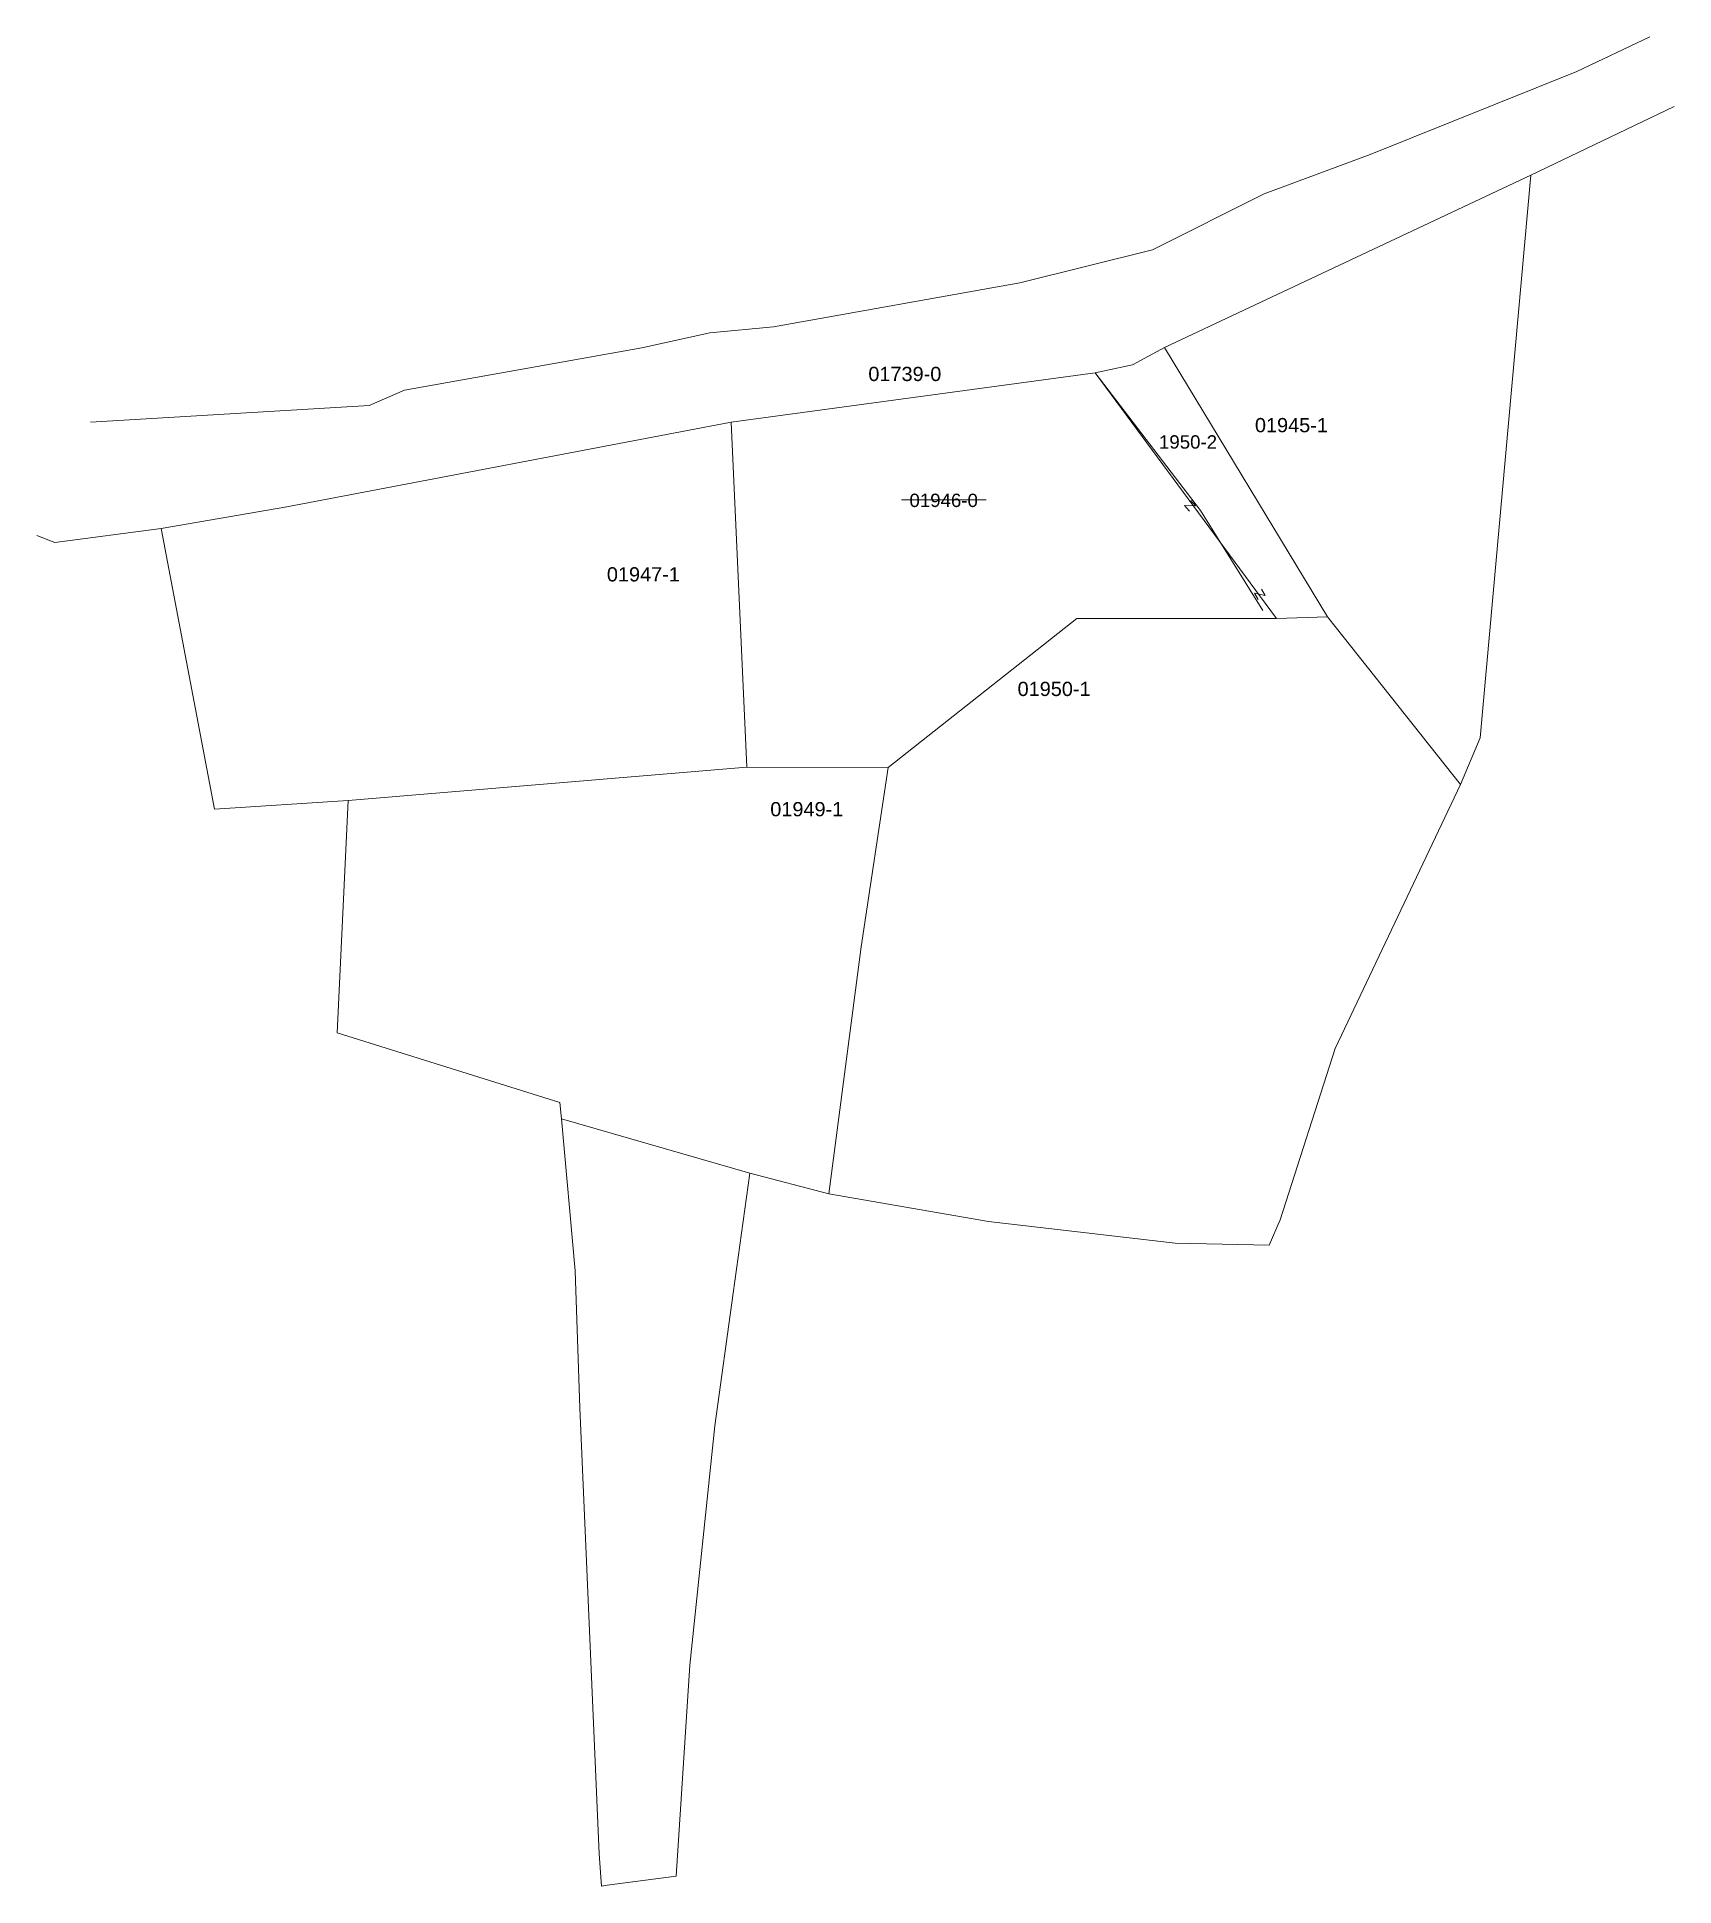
# Model space of a CAD drawing. Header units: metres. Extents: x 7518925 to 7519109, y 4698160 to 4698368.
import ezdxf
from ezdxf.enums import TextEntityAlignment as Align

# ---------------------------------------------------------------- set-up
doc = ezdxf.new("R2010")
doc.units = ezdxf.units.M
doc.layers.get('0').update_dxf_attribs({"lineweight": 0})
for name, color, linetype, lineweight in [('Nr Parceles Baze', 7, 'Continuous', 0), ('Nr-Kojshi', 254, 'Continuous', 0), ('Parc-Baz', 7, 'Continuous', 0), ('Parc-Kojshi', 254, 'Continuous', 0), ('ParcReNet_12', 1, 'Continuous', 0), ('perkatesia', 1, 'Continuous', 0), ('rregullimi halili', 1, 'Continuous', 0)]:
    doc.layers.add(name, color=color, linetype=linetype, lineweight=lineweight)
doc.styles.get("Standard").update_dxf_attribs({"font": 'arial.ttf'})

# ---------------------------------------------------------------- blocks, each defined once
blk = doc.blocks.new('ACMAP_ANN_TEMPLATE_PIN-SUN')
blk.add_attdef('PIN', text='', height=2.5).set_placement((366708.21, 310584.18), align=Align.MIDDLE)

msp = doc.modelspace()

# ---------------------------------------------------------------- linework, layer by layer
at = {"layer": 'Parc-Baz', "flags": 128}
msp.add_lwpolyline([(7519069.81, 4698303.05), (7519051.47, 4698333.3), (7519047.9, 4698331.36), (7519043.68, 4698330.46), (7519064.07, 4698302.84), (7519069.81, 4698303.05)], close=True, dxfattribs=at)
msp.add_lwpolyline([(7519002.81, 4698324.89), (7519043.68, 4698330.46), (7519064.07, 4698302.84), (7519041.63, 4698302.84), (7519020.44, 4698286.12), (7519004.54, 4698286.16), (7519002.81, 4698324.89)], dxfattribs=at)
at = {"layer": 'Parc-Kojshi', "flags": 128}
for points in [[(7518930.81, 4698324.91), (7518962.13, 4698326.79), (7518966.09, 4698328.49), (7518992.76, 4698333.24), (7519000.4, 4698334.94), (7519007.54, 4698335.62), (7519035.22, 4698340.55), (7519050.13, 4698344.27), (7519062.7, 4698350.56), (7519074.59, 4698354.98), (7519097.81, 4698364.29), (7519106.04, 4698368.17)], [(7519108.74, 4698360.37), (7519092.67, 4698352.64), (7519051.47, 4698333.3), (7519047.9, 4698331.36), (7519043.68, 4698330.46), (7519002.81, 4698324.89), (7518952.88, 4698315.39), (7518938.73, 4698312.96), (7518926.78, 4698311.4), (7518924.79, 4698312.19)], [(7519051.47, 4698333.3), (7519092.67, 4698352.64), (7519086.97, 4698289.46), (7519084.76, 4698284.19), (7519069.81, 4698303.05), (7519051.47, 4698333.3)], [(7518938.73, 4698312.96), (7518952.88, 4698315.39), (7519002.81, 4698324.89), (7519004.54, 4698286.16), (7518959.74, 4698282.41), (7518944.74, 4698281.44), (7518938.73, 4698312.96)], [(7519084.76, 4698284.19), (7519070.65, 4698254.53), (7519064.5, 4698235.29), (7519063.26, 4698232.45), (7519052.68, 4698232.69), (7519031.71, 4698235.12), (7519013.77, 4698238.24), (7519017.41, 4698265.95), (7519020.44, 4698286.12), (7519041.63, 4698302.84), (7519064.07, 4698302.84), (7519069.81, 4698303.05), (7519084.76, 4698284.19)], [(7519013.77, 4698238.24), (7519004.91, 4698240.54), (7518983.72, 4698246.63), (7518983.55, 4698248.47), (7518958.52, 4698256.32), (7518959.74, 4698282.41), (7519004.54, 4698286.16), (7519020.44, 4698286.12), (7519017.41, 4698265.95), (7519013.77, 4698238.24)], [(7519000.97, 4698212.18), (7518998.14, 4698185.28), (7518996.6, 4698161.57), (7518988.85, 4698160.57), (7518988.21, 4698160.47), (7518987.95, 4698164.09), (7518985.79, 4698214.19), (7518985.26, 4698229.59), (7518983.72, 4698246.63), (7519004.91, 4698240.54), (7519003.01, 4698227.06), (7519000.97, 4698212.18)]]:
    msp.add_lwpolyline(points, dxfattribs=at)
at = {"layer": 'ParcReNet_12', "flags": 128}
msp.add_lwpolyline([(7519021.95, 4698316.17), (7519031.45, 4698316.17)], dxfattribs=at)
at = {"layer": 'perkatesia', "flags": 128}
for points in [[(7519054.43, 4698316.12), (7519054.96, 4698315.5), (7519053.75, 4698315.55), (7519054.29, 4698314.92)], [(7519062.37, 4698306.15), (7519062.79, 4698305.45), (7519061.6, 4698305.69), (7519062.03, 4698304.99)]]:
    msp.add_lwpolyline(points, dxfattribs=at)
at = {"layer": 'rregullimi halili', "flags": 128}
msp.add_lwpolyline([(7519043.68, 4698330.46), (7519055.52, 4698314.97), (7519062.53, 4698303.74)], dxfattribs=at)

# ---------------------------------------------------------------- block references
at = {"layer": 'Nr-Kojshi'}
ref = msp.add_blockref('ACMAP_ANN_TEMPLATE_PIN-SUN', (7152314.11, 4387746.14), dxfattribs=at)
ref.add_attrib('PIN', '01739-0', dxfattribs={"layer": '0', "height": 1.6}).set_placement((7519022.31, 4698330.32), align=Align.MIDDLE)

# ---------------------------------------------------------------- texts
at = {"layer": 'Nr Parceles Baze'}
msp.add_text('1950-2', height=1.5, dxfattribs=at).set_placement((7519054.13, 4698322.68), align=Align.MIDDLE_CENTER)
at = {"layer": 'Nr Parceles Baze', "insert": (7519022.83, 4698316.87), "char_height": 1.5, "attachment_point": 1}
msp.add_mtext_dynamic_manual_height_columns('01946-0', width=13.3979, gutter_width=1, heights=[0], dxfattribs=at)
at = {"layer": 'Nr-Kojshi', "char_height": 1.6, "attachment_point": 1}
for s, width, insert in [('01945-1', 13.3979, (7519061.65, 4698325.37)), ('01947-1', 13.3979, (7518988.83, 4698308.61)), ('01950-1', 9.1227, (7519034.98, 4698295.74)), ('01949-1', 13.3979, (7519007.19, 4698282.23))]:
    msp.add_mtext_dynamic_manual_height_columns(s, width=width, gutter_width=1, heights=[0], dxfattribs=dict(at, insert=insert))

doc.saveas('drawing.dxf')
